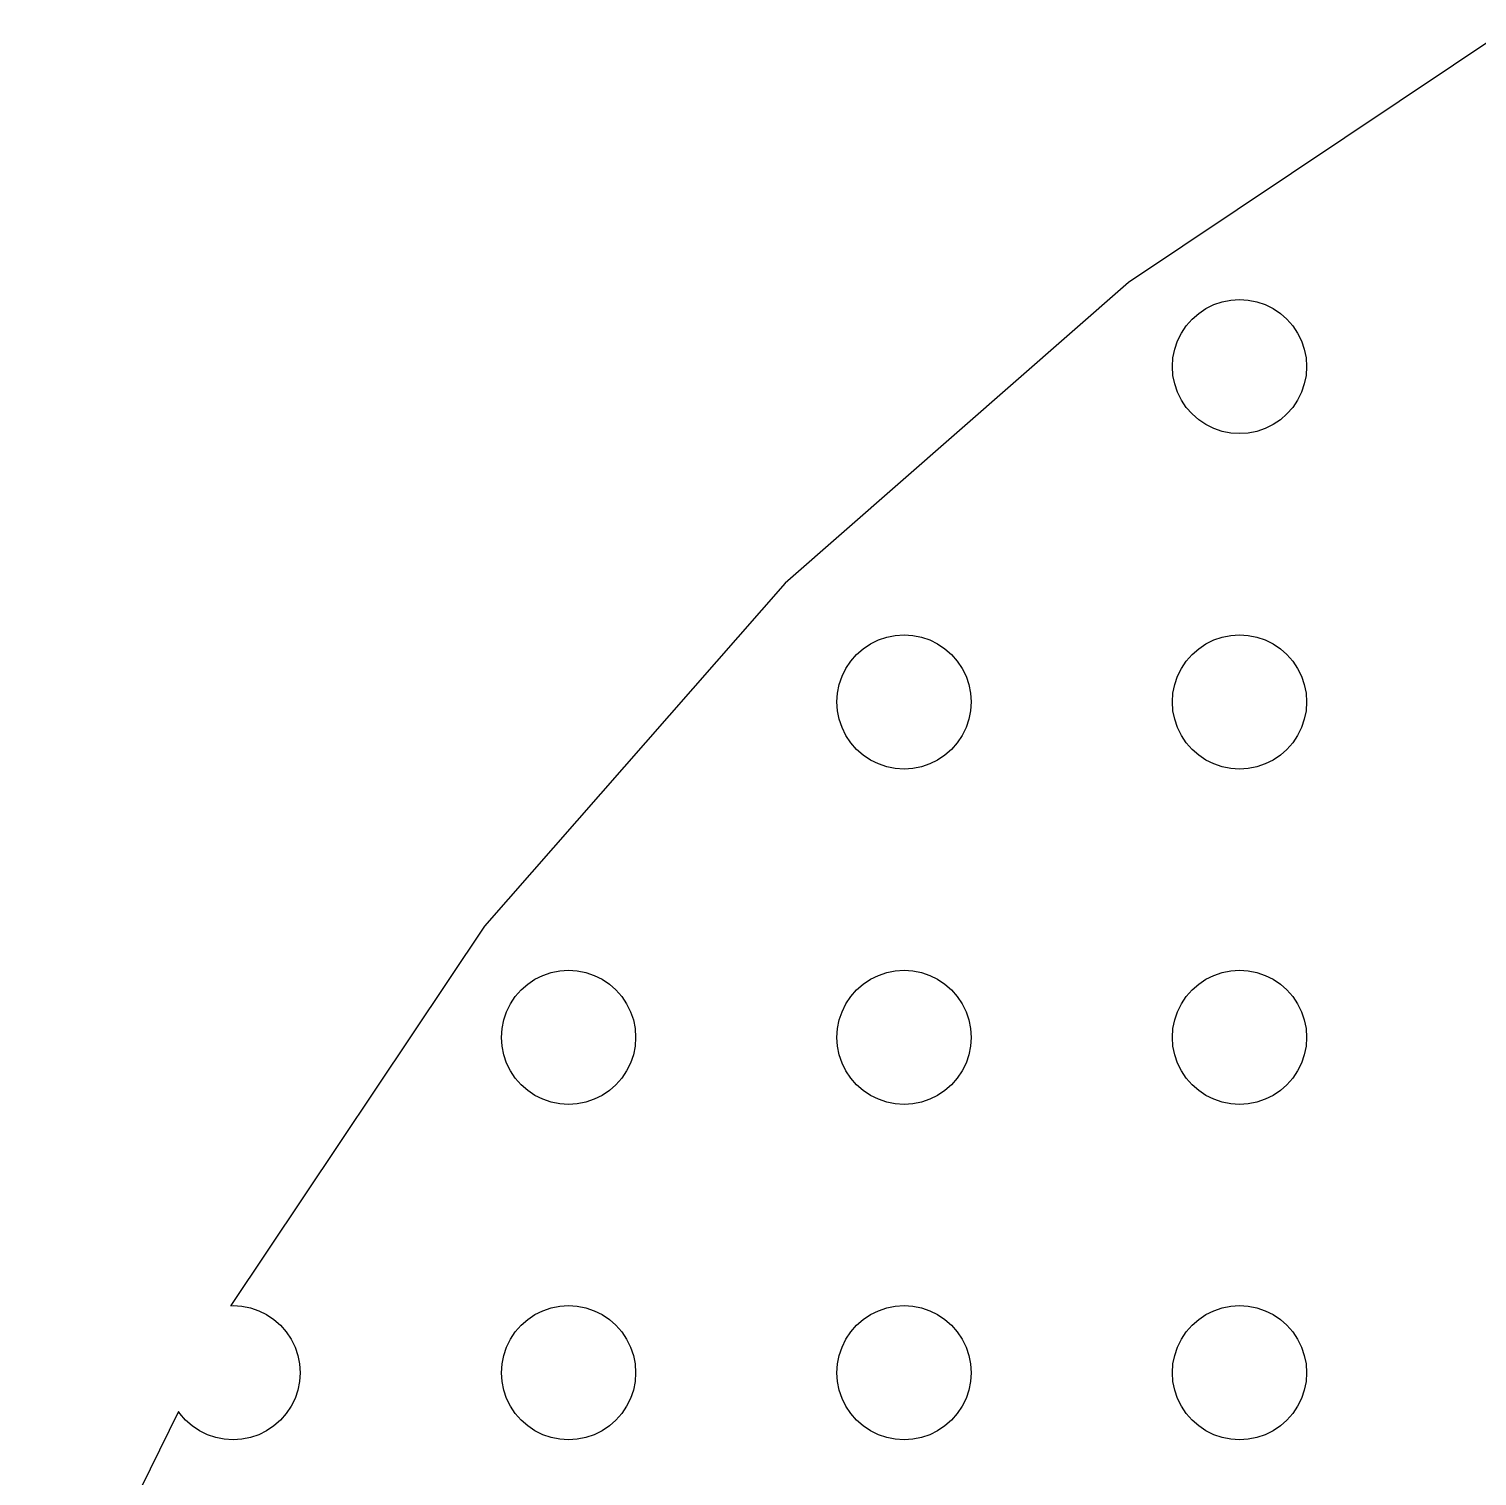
# Model space of a CAD drawing. Header units: metres. Extents: x -156 to 156, y -156 to 156.
# Drawn here: x -144.1 to -79.4, y 70.4 to 135.1 of the extents above; entities that cross this region are included whole.
import ezdxf

# ---------------------------------------------------------------- set-up
doc = ezdxf.new("R2010")
doc.units = ezdxf.units.M

msp = doc.modelspace()

# ---------------------------------------------------------------- linework, layer by layer
for p, q in [((-78, 135.1), (-94.9668, 123.763)), ((-94.9668, 123.763), (-110.309, 110.309)), ((-92.1213, 122.121), (-91.8263, 122.38)), ((-91.8263, 122.38), (-91.5, 122.598)), ((-91.5, 122.598), (-91.148, 122.772)), ((-91.148, 122.772), (-90.7765, 122.898)), ((-90.7765, 122.898), (-90.3916, 122.974)), ((-90.3916, 122.974), (-90, 123)), ((-90, 123), (-89.6084, 122.974)), ((-89.6084, 122.974), (-89.2235, 122.898)), ((-89.2235, 122.898), (-88.8519, 122.772)), ((-88.8519, 122.772), (-88.5, 122.598)), ((-88.5, 122.598), (-88.1737, 122.38)), ((-88.1737, 122.38), (-87.8787, 122.121)), ((-92.5981, 121.5), (-92.3801, 121.826)), ((-92.3801, 121.826), (-92.1213, 122.121)), ((-87.8787, 122.121), (-87.6199, 121.826)), ((-87.6199, 121.826), (-87.4019, 121.5)), ((-92.8978, 120.776), (-92.7716, 121.148)), ((-92.7716, 121.148), (-92.5981, 121.5)), ((-87.4019, 121.5), (-87.2284, 121.148)), ((-87.2284, 121.148), (-87.1022, 120.776)), ((-92.9743, 120.392), (-92.8978, 120.776)), ((-87.1022, 120.776), (-87.0257, 120.392)), ((-93, 120), (-92.9743, 120.392)), ((-92.9743, 119.608), (-93, 120)), ((-87.0257, 120.392), (-87, 120)), ((-87, 120), (-87.0257, 119.608)), ((-92.8978, 119.224), (-92.9743, 119.608)), ((-92.7716, 118.852), (-92.8978, 119.224)), ((-87.1022, 119.224), (-87.2284, 118.852)), ((-87.0257, 119.608), (-87.1022, 119.224)), ((-92.5981, 118.5), (-92.7716, 118.852)), ((-92.3801, 118.174), (-92.5981, 118.5)), ((-87.4019, 118.5), (-87.6199, 118.174)), ((-87.2284, 118.852), (-87.4019, 118.5)), ((-92.1213, 117.879), (-92.3801, 118.174)), ((-91.8263, 117.62), (-92.1213, 117.879)), ((-87.8787, 117.879), (-88.1737, 117.62)), ((-87.6199, 118.174), (-87.8787, 117.879)), ((-91.5, 117.402), (-91.8263, 117.62)), ((-91.148, 117.228), (-91.5, 117.402)), ((-90.7765, 117.102), (-91.148, 117.228)), ((-88.8519, 117.228), (-89.2235, 117.102)), ((-88.5, 117.402), (-88.8519, 117.228)), ((-88.1737, 117.62), (-88.5, 117.402)), ((-90.3916, 117.026), (-90.7765, 117.102)), ((-90, 117), (-90.3916, 117.026)), ((-89.6084, 117.026), (-90, 117)), ((-89.2235, 117.102), (-89.6084, 117.026)), ((-110.309, 110.309), (-123.763, 94.9668)), ((-106.826, 107.38), (-106.5, 107.598)), ((-106.5, 107.598), (-106.148, 107.772)), ((-106.148, 107.772), (-105.776, 107.898)), ((-105.776, 107.898), (-105.392, 107.974)), ((-105.392, 107.974), (-105, 108)), ((-105, 108), (-104.608, 107.974)), ((-104.608, 107.974), (-104.224, 107.898)), ((-104.224, 107.898), (-103.852, 107.772)), ((-103.852, 107.772), (-103.5, 107.598)), ((-103.5, 107.598), (-103.174, 107.38)), ((-91.8263, 107.38), (-91.5, 107.598)), ((-91.5, 107.598), (-91.148, 107.772)), ((-91.148, 107.772), (-90.7765, 107.898)), ((-90.7765, 107.898), (-90.3916, 107.974)), ((-90.3916, 107.974), (-90, 108)), ((-90, 108), (-89.6084, 107.974)), ((-89.6084, 107.974), (-89.2235, 107.898)), ((-89.2235, 107.898), (-88.8519, 107.772)), ((-88.8519, 107.772), (-88.5, 107.598)), ((-88.5, 107.598), (-88.1737, 107.38)), ((-107.38, 106.826), (-107.121, 107.121)), ((-107.121, 107.121), (-106.826, 107.38)), ((-103.174, 107.38), (-102.879, 107.121)), ((-102.879, 107.121), (-102.62, 106.826)), ((-92.3801, 106.826), (-92.1213, 107.121)), ((-92.1213, 107.121), (-91.8263, 107.38)), ((-88.1737, 107.38), (-87.8787, 107.121)), ((-87.8787, 107.121), (-87.6199, 106.826)), ((-107.772, 106.148), (-107.598, 106.5)), ((-107.598, 106.5), (-107.38, 106.826)), ((-102.62, 106.826), (-102.402, 106.5)), ((-102.402, 106.5), (-102.228, 106.148)), ((-92.7716, 106.148), (-92.5981, 106.5)), ((-92.5981, 106.5), (-92.3801, 106.826)), ((-87.6199, 106.826), (-87.4019, 106.5)), ((-87.4019, 106.5), (-87.2284, 106.148)), ((-107.974, 105.392), (-107.898, 105.776)), ((-107.898, 105.776), (-107.772, 106.148)), ((-102.228, 106.148), (-102.102, 105.776)), ((-102.102, 105.776), (-102.026, 105.392)), ((-92.9743, 105.392), (-92.8978, 105.776)), ((-92.8978, 105.776), (-92.7716, 106.148)), ((-87.2284, 106.148), (-87.1022, 105.776)), ((-87.1022, 105.776), (-87.0257, 105.392)), ((-108, 105), (-107.974, 105.392)), ((-107.974, 104.608), (-108, 105)), ((-102.026, 105.392), (-102, 105)), ((-102, 105), (-102.026, 104.608)), ((-93, 105), (-92.9743, 105.392)), ((-92.9743, 104.608), (-93, 105)), ((-87.0257, 105.392), (-87, 105)), ((-87, 105), (-87.0257, 104.608)), ((-107.898, 104.224), (-107.974, 104.608)), ((-102.026, 104.608), (-102.102, 104.224)), ((-92.8978, 104.224), (-92.9743, 104.608)), ((-87.0257, 104.608), (-87.1022, 104.224)), ((-107.772, 103.852), (-107.898, 104.224)), ((-107.598, 103.5), (-107.772, 103.852)), ((-102.228, 103.852), (-102.402, 103.5)), ((-102.102, 104.224), (-102.228, 103.852)), ((-92.7716, 103.852), (-92.8978, 104.224)), ((-92.5981, 103.5), (-92.7716, 103.852)), ((-87.2284, 103.852), (-87.4019, 103.5)), ((-87.1022, 104.224), (-87.2284, 103.852)), ((-107.38, 103.174), (-107.598, 103.5)), ((-107.121, 102.879), (-107.38, 103.174)), ((-102.62, 103.174), (-102.879, 102.879)), ((-102.402, 103.5), (-102.62, 103.174)), ((-92.3801, 103.174), (-92.5981, 103.5)), ((-92.1213, 102.879), (-92.3801, 103.174)), ((-87.6199, 103.174), (-87.8787, 102.879)), ((-87.4019, 103.5), (-87.6199, 103.174)), ((-106.826, 102.62), (-107.121, 102.879)), ((-106.5, 102.402), (-106.826, 102.62)), ((-106.148, 102.228), (-106.5, 102.402)), ((-103.5, 102.402), (-103.852, 102.228)), ((-103.174, 102.62), (-103.5, 102.402)), ((-102.879, 102.879), (-103.174, 102.62)), ((-91.8263, 102.62), (-92.1213, 102.879)), ((-91.5, 102.402), (-91.8263, 102.62)), ((-91.148, 102.228), (-91.5, 102.402)), ((-88.5, 102.402), (-88.8519, 102.228)), ((-88.1737, 102.62), (-88.5, 102.402)), ((-87.8787, 102.879), (-88.1737, 102.62)), ((-105.776, 102.102), (-106.148, 102.228)), ((-105.392, 102.026), (-105.776, 102.102)), ((-105, 102), (-105.392, 102.026)), ((-104.608, 102.026), (-105, 102)), ((-104.224, 102.102), (-104.608, 102.026)), ((-103.852, 102.228), (-104.224, 102.102)), ((-90.7765, 102.102), (-91.148, 102.228)), ((-90.3916, 102.026), (-90.7765, 102.102)), ((-90, 102), (-90.3916, 102.026)), ((-89.6084, 102.026), (-90, 102)), ((-89.2235, 102.102), (-89.6084, 102.026)), ((-88.8519, 102.228), (-89.2235, 102.102)), ((-123.763, 94.9668), (-135.1, 78)), ((-121.826, 92.3801), (-121.5, 92.5981)), ((-121.5, 92.5981), (-121.148, 92.7716)), ((-121.148, 92.7716), (-120.776, 92.8978)), ((-120.776, 92.8978), (-120.392, 92.9743)), ((-120.392, 92.9743), (-120, 93)), ((-120, 93), (-119.608, 92.9743)), ((-119.608, 92.9743), (-119.224, 92.8978)), ((-119.224, 92.8978), (-118.852, 92.7716)), ((-118.852, 92.7716), (-118.5, 92.5981)), ((-118.5, 92.5981), (-118.174, 92.3801)), ((-106.826, 92.3801), (-106.5, 92.5981)), ((-106.5, 92.5981), (-106.148, 92.7716)), ((-106.148, 92.7716), (-105.776, 92.8978)), ((-105.776, 92.8978), (-105.392, 92.9743)), ((-105.392, 92.9743), (-105, 93)), ((-105, 93), (-104.608, 92.9743)), ((-104.608, 92.9743), (-104.224, 92.8978)), ((-104.224, 92.8978), (-103.852, 92.7716)), ((-103.852, 92.7716), (-103.5, 92.5981)), ((-103.5, 92.5981), (-103.174, 92.3801)), ((-91.8263, 92.3801), (-91.5, 92.5981)), ((-91.5, 92.5981), (-91.148, 92.7716)), ((-91.148, 92.7716), (-90.7765, 92.8978)), ((-90.7765, 92.8978), (-90.3916, 92.9743)), ((-90.3916, 92.9743), (-90, 93)), ((-90, 93), (-89.6084, 92.9743)), ((-89.6084, 92.9743), (-89.2235, 92.8978)), ((-89.2235, 92.8978), (-88.8519, 92.7716)), ((-88.8519, 92.7716), (-88.5, 92.5981)), ((-88.5, 92.5981), (-88.1737, 92.3801)), ((-122.38, 91.8263), (-122.121, 92.1213)), ((-122.121, 92.1213), (-121.826, 92.3801)), ((-118.174, 92.3801), (-117.879, 92.1213)), ((-117.879, 92.1213), (-117.62, 91.8263)), ((-107.38, 91.8263), (-107.121, 92.1213)), ((-107.121, 92.1213), (-106.826, 92.3801)), ((-103.174, 92.3801), (-102.879, 92.1213)), ((-102.879, 92.1213), (-102.62, 91.8263)), ((-92.3801, 91.8263), (-92.1213, 92.1213)), ((-92.1213, 92.1213), (-91.8263, 92.3801)), ((-88.1737, 92.3801), (-87.8787, 92.1213)), ((-87.8787, 92.1213), (-87.6199, 91.8263)), ((-122.772, 91.148), (-122.598, 91.5)), ((-122.598, 91.5), (-122.38, 91.8263)), ((-117.62, 91.8263), (-117.402, 91.5)), ((-117.402, 91.5), (-117.228, 91.148)), ((-107.772, 91.148), (-107.598, 91.5)), ((-107.598, 91.5), (-107.38, 91.8263)), ((-102.62, 91.8263), (-102.402, 91.5)), ((-102.402, 91.5), (-102.228, 91.148)), ((-92.7716, 91.148), (-92.5981, 91.5)), ((-92.5981, 91.5), (-92.3801, 91.8263)), ((-87.6199, 91.8263), (-87.4019, 91.5)), ((-87.4019, 91.5), (-87.2284, 91.148)), ((-122.974, 90.3916), (-122.898, 90.7765)), ((-122.898, 90.7765), (-122.772, 91.148)), ((-117.228, 91.148), (-117.102, 90.7765)), ((-117.102, 90.7765), (-117.026, 90.3916)), ((-107.974, 90.3916), (-107.898, 90.7765)), ((-107.898, 90.7765), (-107.772, 91.148)), ((-102.228, 91.148), (-102.102, 90.7765)), ((-102.102, 90.7765), (-102.026, 90.3916)), ((-92.9743, 90.3916), (-92.8978, 90.7765)), ((-92.8978, 90.7765), (-92.7716, 91.148)), ((-87.2284, 91.148), (-87.1022, 90.7765)), ((-87.1022, 90.7765), (-87.0257, 90.3916)), ((-123, 90), (-122.974, 90.3916)), ((-122.974, 89.6084), (-123, 90)), ((-117.026, 90.3916), (-117, 90)), ((-117, 90), (-117.026, 89.6084)), ((-108, 90), (-107.974, 90.3916)), ((-107.974, 89.6084), (-108, 90)), ((-102.026, 90.3916), (-102, 90)), ((-102, 90), (-102.026, 89.6084)), ((-93, 90), (-92.9743, 90.3916)), ((-92.9743, 89.6084), (-93, 90)), ((-87.0257, 90.3916), (-87, 90)), ((-87, 90), (-87.0257, 89.6084)), ((-122.898, 89.2235), (-122.974, 89.6084)), ((-117.026, 89.6084), (-117.102, 89.2235)), ((-107.898, 89.2235), (-107.974, 89.6084)), ((-102.026, 89.6084), (-102.102, 89.2235)), ((-92.8978, 89.2235), (-92.9743, 89.6084)), ((-87.0257, 89.6084), (-87.1022, 89.2235)), ((-122.772, 88.8519), (-122.898, 89.2235)), ((-122.598, 88.5), (-122.772, 88.8519)), ((-117.228, 88.8519), (-117.402, 88.5)), ((-117.102, 89.2235), (-117.228, 88.8519)), ((-107.772, 88.8519), (-107.898, 89.2235)), ((-107.598, 88.5), (-107.772, 88.8519)), ((-102.228, 88.8519), (-102.402, 88.5)), ((-102.102, 89.2235), (-102.228, 88.8519)), ((-92.7716, 88.8519), (-92.8978, 89.2235)), ((-92.5981, 88.5), (-92.7716, 88.8519)), ((-87.2284, 88.8519), (-87.4019, 88.5)), ((-87.1022, 89.2235), (-87.2284, 88.8519)), ((-122.38, 88.1737), (-122.598, 88.5)), ((-122.121, 87.8787), (-122.38, 88.1737)), ((-117.62, 88.1737), (-117.879, 87.8787)), ((-117.402, 88.5), (-117.62, 88.1737)), ((-107.38, 88.1737), (-107.598, 88.5)), ((-107.121, 87.8787), (-107.38, 88.1737)), ((-102.62, 88.1737), (-102.879, 87.8787)), ((-102.402, 88.5), (-102.62, 88.1737)), ((-92.3801, 88.1737), (-92.5981, 88.5)), ((-92.1213, 87.8787), (-92.3801, 88.1737)), ((-87.6199, 88.1737), (-87.8787, 87.8787)), ((-87.4019, 88.5), (-87.6199, 88.1737)), ((-121.826, 87.6199), (-122.121, 87.8787)), ((-121.5, 87.4019), (-121.826, 87.6199)), ((-118.174, 87.6199), (-118.5, 87.4019)), ((-117.879, 87.8787), (-118.174, 87.6199)), ((-106.826, 87.6199), (-107.121, 87.8787)), ((-106.5, 87.4019), (-106.826, 87.6199)), ((-103.174, 87.6199), (-103.5, 87.4019)), ((-102.879, 87.8787), (-103.174, 87.6199)), ((-91.8263, 87.6199), (-92.1213, 87.8787)), ((-91.5, 87.4019), (-91.8263, 87.6199)), ((-88.1737, 87.6199), (-88.5, 87.4019)), ((-87.8787, 87.8787), (-88.1737, 87.6199)), ((-121.148, 87.2284), (-121.5, 87.4019)), ((-120.776, 87.1022), (-121.148, 87.2284)), ((-120.392, 87.0257), (-120.776, 87.1022)), ((-120, 87), (-120.392, 87.0257)), ((-119.608, 87.0257), (-120, 87)), ((-119.224, 87.1022), (-119.608, 87.0257)), ((-118.852, 87.2284), (-119.224, 87.1022)), ((-118.5, 87.4019), (-118.852, 87.2284)), ((-106.148, 87.2284), (-106.5, 87.4019)), ((-105.776, 87.1022), (-106.148, 87.2284)), ((-105.392, 87.0257), (-105.776, 87.1022)), ((-105, 87), (-105.392, 87.0257)), ((-104.608, 87.0257), (-105, 87)), ((-104.224, 87.1022), (-104.608, 87.0257)), ((-103.852, 87.2284), (-104.224, 87.1022)), ((-103.5, 87.4019), (-103.852, 87.2284)), ((-91.148, 87.2284), (-91.5, 87.4019)), ((-90.7765, 87.1022), (-91.148, 87.2284)), ((-90.3916, 87.0257), (-90.7765, 87.1022)), ((-90, 87), (-90.3916, 87.0257)), ((-89.6084, 87.0257), (-90, 87)), ((-89.2235, 87.1022), (-89.6084, 87.0257)), ((-88.8519, 87.2284), (-89.2235, 87.1022)), ((-88.5, 87.4019), (-88.8519, 87.2284)), ((-135.1, 78), (-135.103, 77.9932)), ((-135.103, 77.9932), (-135, 78)), ((-135, 78), (-134.608, 77.9743)), ((-134.608, 77.9743), (-134.224, 77.8978)), ((-134.224, 77.8978), (-133.852, 77.7716)), ((-133.852, 77.7716), (-133.5, 77.5981)), ((-121.5, 77.5981), (-121.148, 77.7716)), ((-121.148, 77.7716), (-120.776, 77.8978)), ((-120.776, 77.8978), (-120.392, 77.9743)), ((-120.392, 77.9743), (-120, 78)), ((-120, 78), (-119.608, 77.9743)), ((-119.608, 77.9743), (-119.224, 77.8978)), ((-119.224, 77.8978), (-118.852, 77.7716)), ((-118.852, 77.7716), (-118.5, 77.5981)), ((-106.5, 77.5981), (-106.148, 77.7716)), ((-106.148, 77.7716), (-105.776, 77.8978)), ((-105.776, 77.8978), (-105.392, 77.9743)), ((-105.392, 77.9743), (-105, 78)), ((-105, 78), (-104.608, 77.9743)), ((-104.608, 77.9743), (-104.224, 77.8978)), ((-104.224, 77.8978), (-103.852, 77.7716)), ((-103.852, 77.7716), (-103.5, 77.5981)), ((-91.5, 77.5981), (-91.148, 77.7716)), ((-91.148, 77.7716), (-90.7765, 77.8978)), ((-90.7765, 77.8978), (-90.3916, 77.9743)), ((-90.3916, 77.9743), (-90, 78)), ((-90, 78), (-89.6084, 77.9743)), ((-89.6084, 77.9743), (-89.2235, 77.8978)), ((-89.2235, 77.8978), (-88.8519, 77.7716)), ((-88.8519, 77.7716), (-88.5, 77.5981)), ((-133.5, 77.5981), (-133.174, 77.3801)), ((-133.174, 77.3801), (-132.879, 77.1213)), ((-132.879, 77.1213), (-132.62, 76.8263)), ((-122.38, 76.8263), (-122.121, 77.1213)), ((-122.121, 77.1213), (-121.826, 77.3801)), ((-121.826, 77.3801), (-121.5, 77.5981)), ((-118.5, 77.5981), (-118.174, 77.3801)), ((-118.174, 77.3801), (-117.879, 77.1213)), ((-117.879, 77.1213), (-117.62, 76.8263)), ((-107.38, 76.8263), (-107.121, 77.1213)), ((-107.121, 77.1213), (-106.826, 77.3801)), ((-106.826, 77.3801), (-106.5, 77.5981)), ((-103.5, 77.5981), (-103.174, 77.3801)), ((-103.174, 77.3801), (-102.879, 77.1213)), ((-102.879, 77.1213), (-102.62, 76.8263)), ((-92.3801, 76.8263), (-92.1213, 77.1213)), ((-92.1213, 77.1213), (-91.8263, 77.3801)), ((-91.8263, 77.3801), (-91.5, 77.5981)), ((-88.5, 77.5981), (-88.1737, 77.3801)), ((-88.1737, 77.3801), (-87.8787, 77.1213)), ((-87.8787, 77.1213), (-87.6199, 76.8263)), ((-132.62, 76.8263), (-132.402, 76.5)), ((-132.402, 76.5), (-132.228, 76.148)), ((-122.772, 76.148), (-122.598, 76.5)), ((-122.598, 76.5), (-122.38, 76.8263)), ((-117.62, 76.8263), (-117.402, 76.5)), ((-117.402, 76.5), (-117.228, 76.148)), ((-107.772, 76.148), (-107.598, 76.5)), ((-107.598, 76.5), (-107.38, 76.8263)), ((-102.62, 76.8263), (-102.402, 76.5)), ((-102.402, 76.5), (-102.228, 76.148)), ((-92.7716, 76.148), (-92.5981, 76.5)), ((-92.5981, 76.5), (-92.3801, 76.8263)), ((-87.6199, 76.8263), (-87.4019, 76.5)), ((-87.4019, 76.5), (-87.2284, 76.148)), ((-132.228, 76.148), (-132.102, 75.7765)), ((-132.102, 75.7765), (-132.026, 75.3916)), ((-122.974, 75.3916), (-122.898, 75.7765)), ((-122.898, 75.7765), (-122.772, 76.148)), ((-117.228, 76.148), (-117.102, 75.7765)), ((-117.102, 75.7765), (-117.026, 75.3916)), ((-107.974, 75.3916), (-107.898, 75.7765)), ((-107.898, 75.7765), (-107.772, 76.148)), ((-102.228, 76.148), (-102.102, 75.7765)), ((-102.102, 75.7765), (-102.026, 75.3916)), ((-92.9743, 75.3916), (-92.8978, 75.7765)), ((-92.8978, 75.7765), (-92.7716, 76.148)), ((-87.2284, 76.148), (-87.1022, 75.7765)), ((-87.1022, 75.7765), (-87.0257, 75.3916)), ((-132.026, 75.3916), (-132, 75)), ((-123, 75), (-122.974, 75.3916)), ((-117.026, 75.3916), (-117, 75)), ((-108, 75), (-107.974, 75.3916)), ((-102.026, 75.3916), (-102, 75)), ((-93, 75), (-92.9743, 75.3916)), ((-87.0257, 75.3916), (-87, 75)), ((-132.026, 74.6084), (-132.102, 74.2235)), ((-132, 75), (-132.026, 74.6084)), ((-122.974, 74.6084), (-123, 75)), ((-122.898, 74.2235), (-122.974, 74.6084)), ((-117.026, 74.6084), (-117.102, 74.2235)), ((-117, 75), (-117.026, 74.6084)), ((-107.974, 74.6084), (-108, 75)), ((-107.898, 74.2235), (-107.974, 74.6084)), ((-102.026, 74.6084), (-102.102, 74.2235)), ((-102, 75), (-102.026, 74.6084)), ((-92.9743, 74.6084), (-93, 75)), ((-92.8978, 74.2235), (-92.9743, 74.6084)), ((-87.0257, 74.6084), (-87.1022, 74.2235)), ((-87, 75), (-87.0257, 74.6084)), ((-132.228, 73.8519), (-132.402, 73.5)), ((-132.102, 74.2235), (-132.228, 73.8519)), ((-122.772, 73.8519), (-122.898, 74.2235)), ((-122.598, 73.5), (-122.772, 73.8519)), ((-117.228, 73.8519), (-117.402, 73.5)), ((-117.102, 74.2235), (-117.228, 73.8519)), ((-107.772, 73.8519), (-107.898, 74.2235)), ((-107.598, 73.5), (-107.772, 73.8519)), ((-102.228, 73.8519), (-102.402, 73.5)), ((-102.102, 74.2235), (-102.228, 73.8519)), ((-92.7716, 73.8519), (-92.8978, 74.2235)), ((-92.5981, 73.5), (-92.7716, 73.8519)), ((-87.2284, 73.8519), (-87.4019, 73.5)), ((-87.1022, 74.2235), (-87.2284, 73.8519)), ((-137.438, 73.2598), (-144.125, 59.6986)), ((-137.38, 73.1737), (-137.438, 73.2598)), ((-137.121, 72.8787), (-137.38, 73.1737)), ((-132.62, 73.1737), (-132.879, 72.8787)), ((-132.402, 73.5), (-132.62, 73.1737)), ((-122.38, 73.1737), (-122.598, 73.5)), ((-122.121, 72.8787), (-122.38, 73.1737)), ((-117.62, 73.1737), (-117.879, 72.8787)), ((-117.402, 73.5), (-117.62, 73.1737)), ((-107.38, 73.1737), (-107.598, 73.5)), ((-107.121, 72.8787), (-107.38, 73.1737)), ((-102.62, 73.1737), (-102.879, 72.8787)), ((-102.402, 73.5), (-102.62, 73.1737)), ((-92.3801, 73.1737), (-92.5981, 73.5)), ((-92.1213, 72.8787), (-92.3801, 73.1737)), ((-87.6199, 73.1737), (-87.8787, 72.8787)), ((-87.4019, 73.5), (-87.6199, 73.1737)), ((-136.826, 72.6199), (-137.121, 72.8787)), ((-136.5, 72.4019), (-136.826, 72.6199)), ((-133.174, 72.6199), (-133.5, 72.4019)), ((-132.879, 72.8787), (-133.174, 72.6199)), ((-121.826, 72.6199), (-122.121, 72.8787)), ((-121.5, 72.4019), (-121.826, 72.6199)), ((-118.174, 72.6199), (-118.5, 72.4019)), ((-117.879, 72.8787), (-118.174, 72.6199)), ((-106.826, 72.6199), (-107.121, 72.8787)), ((-106.5, 72.4019), (-106.826, 72.6199)), ((-103.174, 72.6199), (-103.5, 72.4019)), ((-102.879, 72.8787), (-103.174, 72.6199)), ((-91.8263, 72.6199), (-92.1213, 72.8787)), ((-91.5, 72.4019), (-91.8263, 72.6199)), ((-88.1737, 72.6199), (-88.5, 72.4019)), ((-87.8787, 72.8787), (-88.1737, 72.6199)), ((-136.148, 72.2284), (-136.5, 72.4019)), ((-135.776, 72.1022), (-136.148, 72.2284)), ((-135.392, 72.0257), (-135.776, 72.1022)), ((-135, 72), (-135.392, 72.0257)), ((-134.608, 72.0257), (-135, 72)), ((-134.224, 72.1022), (-134.608, 72.0257)), ((-133.852, 72.2284), (-134.224, 72.1022)), ((-133.5, 72.4019), (-133.852, 72.2284)), ((-121.148, 72.2284), (-121.5, 72.4019)), ((-120.776, 72.1022), (-121.148, 72.2284)), ((-120.392, 72.0257), (-120.776, 72.1022)), ((-120, 72), (-120.392, 72.0257)), ((-119.608, 72.0257), (-120, 72)), ((-119.224, 72.1022), (-119.608, 72.0257)), ((-118.852, 72.2284), (-119.224, 72.1022)), ((-118.5, 72.4019), (-118.852, 72.2284)), ((-106.148, 72.2284), (-106.5, 72.4019)), ((-105.776, 72.1022), (-106.148, 72.2284)), ((-105.392, 72.0257), (-105.776, 72.1022)), ((-105, 72), (-105.392, 72.0257)), ((-104.608, 72.0257), (-105, 72)), ((-104.224, 72.1022), (-104.608, 72.0257)), ((-103.852, 72.2284), (-104.224, 72.1022)), ((-103.5, 72.4019), (-103.852, 72.2284)), ((-91.148, 72.2284), (-91.5, 72.4019)), ((-90.7765, 72.1022), (-91.148, 72.2284)), ((-90.3916, 72.0257), (-90.7765, 72.1022)), ((-90, 72), (-90.3916, 72.0257)), ((-89.6084, 72.0257), (-90, 72)), ((-89.2235, 72.1022), (-89.6084, 72.0257)), ((-88.8519, 72.2284), (-89.2235, 72.1022)), ((-88.5, 72.4019), (-88.8519, 72.2284))]:
    msp.add_line(p, q)

doc.saveas('drawing.dxf')
